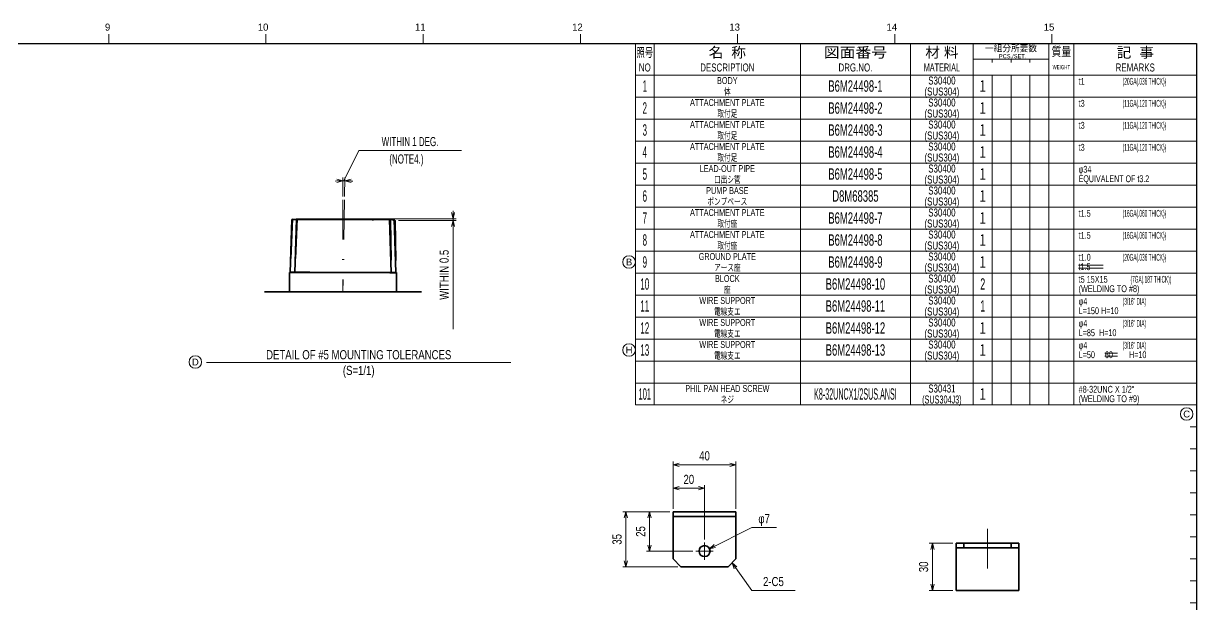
# Model space of a CAD drawing. Header units: millimetres. Extents: x 10 to 832, y 7 to 590.
# Drawn here: x 458.4 to 831.5, y 405.5 to 590.4 of the extents above; entities that cross this region are included whole.
import ezdxf
from ezdxf.enums import TextEntityAlignment as Align

# ---------------------------------------------------------------- set-up
doc = ezdxf.new("R2010")
doc.units = ezdxf.units.MM
doc.linetypes.add('DASHDOT', pattern=[25.3, 12.7, -6.3, 0, -6.3])
doc.linetypes.add('DIVIDE', pattern=[31.6, 12.7, -6.3, 0, -6.3, 0, -6.3])
for name, color, linetype in [('GR1_02', 7, 'Continuous'), ('GR1_16', 7, 'Continuous'), ('GR2_01', 7, 'Continuous'), ('GR2_05', 7, 'Continuous'), ('図面枠B6M', 7, 'Continuous'), ('表題、部品表_01', 7, 'Continuous'), ('表題、部品表_02', 7, 'Continuous'), ('表題、部品表_03', 7, 'Continuous')]:
    doc.layers.add(name, color=color, linetype=linetype)
doc.styles.add('HG丸ｺﾞｼｯｸM-PRO', font='')
doc.styles.get('HG丸ｺﾞｼｯｸM-PRO').set_extended_font_data('HG丸ｺﾞｼｯｸM-PRO')

# ---------------------------------------------------------------- blocks, each defined once
blk = doc.blocks.new('BLKF023')
at = {"layer": '図面枠B6M', "color": 4, "linetype": 'Continuous', "lineweight": 13}
for p, q in [((485.5, 587), (485.5, 584)), ((535.5, 587), (535.5, 584)), ((585.5, 587), (585.5, 584)), ((635.5, 587), (635.5, 584)), ((685.5, 587), (685.5, 584)), ((735.5, 587), (735.5, 584)), ((785.5, 587), (785.5, 584)), ((829.5, 567), (831.5, 567)), ((829.5, 560), (831.5, 560)), ((829.5, 553), (831.5, 553)), ((829.5, 546), (831.5, 546)), ((829.5, 539), (831.5, 539)), ((829.5, 532), (831.5, 532)), ((829.5, 525), (831.5, 525)), ((829.5, 518), (831.5, 518)), ((829.5, 511), (831.5, 511)), ((829.5, 504), (831.5, 504)), ((829.5, 497), (831.5, 497)), ((829.5, 490), (831.5, 490)), ((829.5, 483), (831.5, 483)), ((829.5, 476), (831.5, 476)), ((829.5, 469), (831.5, 469)), ((829.5, 462), (831.5, 462)), ((829.5, 455), (831.5, 455)), ((829.5, 448), (831.5, 448)), ((829.5, 441), (831.5, 441)), ((829.5, 434), (831.5, 434)), ((829.5, 427), (831.5, 427)), ((829.5, 420), (831.5, 420)), ((829.5, 413), (831.5, 413)), ((829.5, 406), (831.5, 406))]:
    blk.add_line(p, q, dxfattribs=at)
at = {"layer": '図面枠B6M', "color": 2, "linetype": 'Continuous', "lineweight": 25}
for p, q in [((35.5, 584), (831.5, 584)), ((831.5, 584), (831.5, 15))]:
    blk.add_line(p, q, dxfattribs=at)
at = {"layer": '図面枠B6M', "color": 4, "linetype": 'Continuous', "lineweight": 13, "style": 'HG丸ｺﾞｼｯｸM-PRO', "width": 1.003994}
for s, height, p in [('9', 2.25, (484.29, 587.45)), ('10', 2.255, (532.9, 587.45)), ('11', 2.255, (582.9, 587.45)), ('12', 2.255, (632.9, 587.45)), ('13', 2.255, (682.9, 587.45)), ('14', 2.255, (732.9, 587.45)), ('15', 2.255, (782.9, 587.45))]:
    blk.add_text(s, height=height, dxfattribs=at).set_placement(p, align=Align.BOTTOM_LEFT)
blk = doc.blocks.new('BLKF080')
at = {"layer": '表題、部品表_02', "color": 4, "linetype": 'Continuous', "lineweight": 13}
for p, q in [((653, 574), (653, 567)), ((653, 574), (831.5, 574)), ((659, 574), (659, 567)), ((705.5, 574), (705.5, 567)), ((740.5, 574), (740.5, 567)), ((760.5, 574), (760.5, 567)), ((766.5, 574), (766.5, 567)), ((772.5, 574), (772.5, 567)), ((778.5, 567), (778.5, 574)), ((784.5, 574), (784.5, 567)), ((792.5, 574), (792.5, 567)), ((831.5, 574), (831.5, 567)), ((653, 567), (831.5, 567))]:
    blk.add_line(p, q, dxfattribs=at)
blk = doc.blocks.new('BLKF082')
at = {"layer": '表題、部品表_02', "color": 4, "linetype": 'Continuous', "lineweight": 13}
for p, q in [((653, 567), (653, 560)), ((653, 567), (831.5, 567)), ((659, 567), (659, 560)), ((705.5, 567), (705.5, 560)), ((740.5, 567), (740.5, 560)), ((760.5, 567), (760.5, 560)), ((766.5, 567), (766.5, 560)), ((772.5, 567), (772.5, 560)), ((778.5, 560), (778.5, 567)), ((784.5, 567), (784.5, 560)), ((792.5, 567), (792.5, 560)), ((831.5, 567), (831.5, 560)), ((653, 560), (831.5, 560))]:
    blk.add_line(p, q, dxfattribs=at)
blk = doc.blocks.new('BLKF084')
at = {"layer": '表題、部品表_02', "color": 4, "linetype": 'Continuous', "lineweight": 13}
for p, q in [((653, 560), (653, 553)), ((653, 560), (831.5, 560)), ((659, 560), (659, 553)), ((705.5, 560), (705.5, 553)), ((740.5, 560), (740.5, 553)), ((760.5, 560), (760.5, 553)), ((766.5, 560), (766.5, 553)), ((772.5, 560), (772.5, 553)), ((778.5, 553), (778.5, 560)), ((784.5, 560), (784.5, 553)), ((792.5, 560), (792.5, 553)), ((831.5, 560), (831.5, 553)), ((653, 553), (831.5, 553))]:
    blk.add_line(p, q, dxfattribs=at)
blk = doc.blocks.new('BLKF086')
at = {"layer": '表題、部品表_02', "color": 4, "linetype": 'Continuous', "lineweight": 13}
for p, q in [((653, 553), (653, 546)), ((653, 553), (831.5, 553)), ((659, 553), (659, 546)), ((705.5, 553), (705.5, 546)), ((740.5, 553), (740.5, 546)), ((760.5, 553), (760.5, 546)), ((766.5, 553), (766.5, 546)), ((772.5, 553), (772.5, 546)), ((778.5, 546), (778.5, 553)), ((784.5, 553), (784.5, 546)), ((792.5, 553), (792.5, 546)), ((831.5, 553), (831.5, 546)), ((653, 546), (831.5, 546))]:
    blk.add_line(p, q, dxfattribs=at)
blk = doc.blocks.new('BLKF088')
at = {"layer": '表題、部品表_02', "color": 4, "linetype": 'Continuous', "lineweight": 13}
for p, q in [((653, 546), (653, 539)), ((653, 546), (831.5, 546)), ((659, 546), (659, 539)), ((705.5, 546), (705.5, 539)), ((740.5, 546), (740.5, 539)), ((760.5, 546), (760.5, 539)), ((766.5, 546), (766.5, 539)), ((772.5, 546), (772.5, 539)), ((778.5, 539), (778.5, 546)), ((784.5, 546), (784.5, 539)), ((792.5, 546), (792.5, 539)), ((831.5, 546), (831.5, 539)), ((653, 539), (831.5, 539))]:
    blk.add_line(p, q, dxfattribs=at)
blk = doc.blocks.new('BLKF090')
at = {"layer": '表題、部品表_02', "color": 4, "linetype": 'Continuous', "lineweight": 13}
for p, q in [((653, 539), (653, 532)), ((653, 539), (831.5, 539)), ((659, 539), (659, 532)), ((705.5, 539), (705.5, 532)), ((740.5, 539), (740.5, 532)), ((760.5, 539), (760.5, 532)), ((766.5, 539), (766.5, 532)), ((772.5, 539), (772.5, 532)), ((778.5, 532), (778.5, 539)), ((784.5, 539), (784.5, 532)), ((792.5, 539), (792.5, 532)), ((831.5, 539), (831.5, 532)), ((653, 532), (831.5, 532))]:
    blk.add_line(p, q, dxfattribs=at)
blk = doc.blocks.new('BLKF092')
at = {"layer": '表題、部品表_02', "color": 4, "linetype": 'Continuous', "lineweight": 13}
for p, q in [((653, 532), (653, 525)), ((653, 532), (831.5, 532)), ((659, 532), (659, 525)), ((705.5, 532), (705.5, 525)), ((740.5, 532), (740.5, 525)), ((760.5, 532), (760.5, 525)), ((766.5, 532), (766.5, 525)), ((772.5, 532), (772.5, 525)), ((778.5, 525), (778.5, 532)), ((784.5, 532), (784.5, 525)), ((792.5, 532), (792.5, 525)), ((831.5, 532), (831.5, 525)), ((653, 525), (831.5, 525))]:
    blk.add_line(p, q, dxfattribs=at)
blk = doc.blocks.new('BLKF094')
at = {"layer": '表題、部品表_02', "color": 4, "linetype": 'Continuous', "lineweight": 13}
for p, q in [((653, 525), (653, 518)), ((653, 525), (831.5, 525)), ((659, 525), (659, 518)), ((705.5, 525), (705.5, 518)), ((740.5, 525), (740.5, 518)), ((760.5, 525), (760.5, 518)), ((766.5, 525), (766.5, 518)), ((772.5, 525), (772.5, 518)), ((778.5, 518), (778.5, 525)), ((784.5, 525), (784.5, 518)), ((792.5, 525), (792.5, 518)), ((831.5, 525), (831.5, 518)), ((653, 518), (831.5, 518))]:
    blk.add_line(p, q, dxfattribs=at)
blk = doc.blocks.new('BLKF096')
at = {"layer": '表題、部品表_02', "color": 4, "linetype": 'Continuous', "lineweight": 13}
for p, q in [((653, 518), (653, 511)), ((653, 518), (831.5, 518)), ((659, 518), (659, 511)), ((705.5, 518), (705.5, 511)), ((740.5, 518), (740.5, 511)), ((760.5, 518), (760.5, 511)), ((766.5, 518), (766.5, 511)), ((772.5, 518), (772.5, 511)), ((778.5, 511), (778.5, 518)), ((784.5, 518), (784.5, 511)), ((792.5, 518), (792.5, 511)), ((831.5, 518), (831.5, 511)), ((653, 511), (831.5, 511))]:
    blk.add_line(p, q, dxfattribs=at)
blk = doc.blocks.new('BLKF098')
at = {"layer": '表題、部品表_02', "color": 4, "linetype": 'Continuous', "lineweight": 13}
for p, q in [((653, 511), (653, 504)), ((653, 511), (831.5, 511)), ((659, 511), (659, 504)), ((705.5, 511), (705.5, 504)), ((740.5, 511), (740.5, 504)), ((760.5, 511), (760.5, 504)), ((766.5, 511), (766.5, 504)), ((772.5, 511), (772.5, 504)), ((778.5, 504), (778.5, 511)), ((784.5, 511), (784.5, 504)), ((792.5, 511), (792.5, 504)), ((831.5, 511), (831.5, 504)), ((653, 504), (831.5, 504))]:
    blk.add_line(p, q, dxfattribs=at)
blk = doc.blocks.new('BLKF100')
at = {"layer": '表題、部品表_02', "color": 4, "linetype": 'Continuous', "lineweight": 13}
for p, q in [((653, 483), (653, 476)), ((653, 483), (831.5, 483)), ((659, 483), (659, 476)), ((705.5, 483), (705.5, 476)), ((740.5, 483), (740.5, 476)), ((760.5, 483), (760.5, 476)), ((766.5, 483), (766.5, 476)), ((772.5, 483), (772.5, 476)), ((778.5, 476), (778.5, 483)), ((784.5, 483), (784.5, 476)), ((792.5, 483), (792.5, 476)), ((831.5, 483), (831.5, 476)), ((653, 476), (831.5, 476))]:
    blk.add_line(p, q, dxfattribs=at)
blk = doc.blocks.new('BLKF102')
at = {"layer": '表題、部品表_02', "color": 4, "linetype": 'Continuous', "lineweight": 13}
for p, q in [((653, 476), (653, 469)), ((653, 476), (831.5, 476)), ((659, 476), (659, 469)), ((705.5, 476), (705.5, 469)), ((740.5, 476), (740.5, 469)), ((760.5, 476), (760.5, 469)), ((766.5, 476), (766.5, 469)), ((772.5, 476), (772.5, 469)), ((778.5, 469), (778.5, 476)), ((784.5, 476), (784.5, 469)), ((792.5, 476), (792.5, 469)), ((831.5, 476), (831.5, 469)), ((653, 469), (831.5, 469))]:
    blk.add_line(p, q, dxfattribs=at)
blk = doc.blocks.new('BLKF105')
at = {"layer": 'GR1_02', "color": 3, "linetype": 'Continuous', "lineweight": 35}
for p, q in [((665, 435), (665, 420)), ((665, 435), (685, 435)), ((665, 433.5), (685, 433.5)), ((685, 435), (685, 420)), ((667.5, 417.5), (665, 420)), ((685, 420), (682.5, 417.5)), ((667.5, 417.5), (682.5, 417.5))]:
    blk.add_line(p, q, dxfattribs=at)
at = {"layer": 'GR1_02', "color": 4, "linetype": 'DASHDOT', "lineweight": 13}
for p, q in [((677.75, 422.5), (672.25, 422.5)), ((675, 425.25), (675, 419.75))]:
    blk.add_line(p, q, dxfattribs=at)
at = {"layer": 'GR1_02', "color": 3, "linetype": 'Continuous', "lineweight": 35}
blk.add_circle((675, 422.5), 1.75, dxfattribs=at)
blk = doc.blocks.new('FXTIP_ARROW_S')
at = {"color": 0, "linetype": 'Continuous', "lineweight": -2}
for q in [(-1, 0), (-0.97, 0.26), (-0.97, -0.26)]:
    blk.add_line((0, 0), q, dxfattribs=at)
blk = doc.blocks.new('FXTIP_ARROW_E')
at = {"color": 0, "linetype": 'Continuous', "lineweight": -2}
for q in [(-1, 0), (-0.97, 0.26), (-0.97, -0.26)]:
    blk.add_line((0, 0), q, dxfattribs=at)
blk = doc.blocks.new('BLKF108')
at = {"layer": 'GR1_02', "color": 4, "linetype": 'DASHDOT', "lineweight": 13}
blk.add_line((765, 416.96), (765, 429.55), dxfattribs=at)
at = {"layer": 'GR1_02', "color": 3, "linetype": 'Continuous', "lineweight": 35}
for p, q in [((755, 425), (755, 410)), ((755, 425), (775, 425)), ((755, 423.5), (775, 423.5)), ((757.5, 425), (757.5, 423.5)), ((772.5, 425), (772.5, 423.5)), ((775, 425), (775, 410)), ((755, 410), (775, 410))]:
    blk.add_line(p, q, dxfattribs=at)
blk = doc.blocks.new('BLKF113')
at = {"layer": '表題、部品表_02', "color": 4, "linetype": 'Continuous', "lineweight": 13}
for p, q in [((653, 504), (653, 497)), ((653, 504), (831.5, 504)), ((659, 504), (659, 497)), ((705.5, 504), (705.5, 497)), ((740.5, 504), (740.5, 497)), ((760.5, 504), (760.5, 497)), ((766.5, 504), (766.5, 497)), ((772.5, 504), (772.5, 497)), ((778.5, 497), (778.5, 504)), ((784.5, 504), (784.5, 497)), ((792.5, 504), (792.5, 497)), ((831.5, 504), (831.5, 497)), ((653, 497), (831.5, 497))]:
    blk.add_line(p, q, dxfattribs=at)
blk = doc.blocks.new('BLKF115')
at = {"layer": '表題、部品表_02', "color": 4, "linetype": 'Continuous', "lineweight": 13}
for p, q in [((653, 497), (653, 490)), ((653, 497), (831.5, 497)), ((659, 497), (659, 490)), ((705.5, 497), (705.5, 490)), ((740.5, 497), (740.5, 490)), ((760.5, 497), (760.5, 490)), ((766.5, 497), (766.5, 490)), ((772.5, 497), (772.5, 490)), ((778.5, 490), (778.5, 497)), ((784.5, 497), (784.5, 490)), ((792.5, 497), (792.5, 490)), ((831.5, 497), (831.5, 490)), ((653, 490), (831.5, 490))]:
    blk.add_line(p, q, dxfattribs=at)
blk = doc.blocks.new('BLKF117')
at = {"layer": '表題、部品表_02', "color": 4, "linetype": 'Continuous', "lineweight": 13}
for p, q in [((653, 490), (653, 483)), ((653, 490), (831.5, 490)), ((659, 490), (659, 483)), ((705.5, 490), (705.5, 483)), ((740.5, 490), (740.5, 483)), ((760.5, 490), (760.5, 483)), ((766.5, 490), (766.5, 483)), ((772.5, 490), (772.5, 483)), ((778.5, 483), (778.5, 490)), ((784.5, 490), (784.5, 483)), ((792.5, 490), (792.5, 483)), ((831.5, 490), (831.5, 483)), ((653, 483), (831.5, 483))]:
    blk.add_line(p, q, dxfattribs=at)
blk = doc.blocks.new('BLKF126')
at = {"layer": '表題、部品表_01', "color": 4, "linetype": 'Continuous', "lineweight": 13}
for p, q in [((653, 584), (653, 574)), ((653, 584), (831.5, 584)), ((659, 584), (659, 574)), ((705.5, 584), (705.5, 574)), ((740.5, 584), (740.5, 574)), ((760.5, 584), (760.5, 574)), ((784.5, 584), (784.5, 574)), ((792.5, 584), (792.5, 574)), ((831.5, 584), (831.5, 574)), ((760.5, 579), (784.5, 579)), ((766.5, 578), (766.5, 579)), ((772.5, 579), (772.5, 578)), ((778.5, 579), (778.5, 578)), ((653, 574), (831.5, 574))]:
    blk.add_line(p, q, dxfattribs=at)
at = {"layer": '表題、部品表_01', "color": 3, "linetype": 'Continuous', "lineweight": 35, "style": 'HG丸ｺﾞｼｯｸM-PRO'}
for s, height, width, p in [('照号', 2.909, 0.651535, (656, 581.2)), ('名  称', 3.273, 1.042426, (682.25, 581.2)), ('図面番号', 3.273, 1.127518, (723, 581.2)), ('材 料', 3.273, 1.042439, (750.5, 581.2)), ('一組分所要数', 2.036, 0.966638, (772.5, 582.5)), ('質量', 2.909, 0.781842, (788.5, 581.5)), ('記  事', 3.273, 1.042426, (812, 581.2)), ('PCS./SET.', 1.309, 0.862935, (773, 580)), ('NO', 2.545, 0.740841, (656, 576.4)), ('DESCRIPTION', 2.5455, 0.741365, (682.25, 576.4)), ('DRG.NO.', 2.545, 0.741189, (723, 576.4)), ('MATERIAL', 2.545, 0.594756, (750.5, 576.4)), ('WEIGHT', 1.309, 0.635507, (788.5, 576.5)), ('REMARKS', 2.545, 0.742803, (812, 576.4))]:
    blk.add_text(s, height=height, dxfattribs=dict(at, width=width)).set_placement(p, align=Align.MIDDLE_CENTER)
blk = doc.blocks.new('BLKF125')
at = {"layer": '表題、部品表_01', "color": 3, "linetype": 'Continuous', "lineweight": 13}
blk.add_blockref('BLKF126', (0, 0), dxfattribs=at)
blk = doc.blocks.new('BLKF174')
at = {"layer": 'GR2_05', "color": 4, "linetype": 'Continuous', "lineweight": 13}
blk.add_circle((651, 514.5), 2, dxfattribs=at)
at = {"layer": 'GR2_05', "color": 4, "linetype": 'Continuous', "lineweight": 13, "style": 'HG丸ｺﾞｼｯｸM-PRO', "width": 1.04272}
blk.add_text('B', height=2.18, dxfattribs=at).set_placement((651, 514.5), align=Align.MIDDLE_CENTER)
blk = doc.blocks.new('BLKF178')
at = {"layer": 'GR2_05', "color": 4, "linetype": 'Continuous', "lineweight": 13}
blk.add_circle((828.36, 466.13), 2, dxfattribs=at)
at = {"layer": 'GR2_05', "color": 4, "linetype": 'Continuous', "lineweight": 13, "style": 'HG丸ｺﾞｼｯｸM-PRO', "width": 1.042931}
blk.add_text('C', height=2.18, dxfattribs=at).set_placement((828.36, 466.13), align=Align.MIDDLE_CENTER)
blk = doc.blocks.new('BLKF190')
at = {"layer": 'GR2_01', "color": 4, "linetype": 'DASHDOT', "lineweight": 13}
blk.add_line((560, 534.32), (560, 505), dxfattribs=at)
at = {"layer": 'GR2_01', "color": 3, "linetype": 'Continuous', "lineweight": 35}
for p, q in [((543.7, 528), (543.18, 511.21)), ((543.7, 528), (576.3, 528)), ((545.18, 528), (544.65, 511.21)), ((574.82, 528), (575.35, 511.21)), ((576.3, 528), (576.82, 511.21)), ((543, 505), (543, 511.21)), ((543, 511.21), (577, 511.21)), ((577, 505), (577, 511.21))]:
    blk.add_line(p, q, dxfattribs=at)
blk = doc.blocks.new('BLKF191')
at = {"layer": 'GR2_01', "color": 4, "linetype": 'DASHDOT', "lineweight": 13}
blk.add_line((560.51, 534.31), (560, 505), dxfattribs=at)
at = {"layer": 'GR2_01', "color": 4, "linetype": 'DIVIDE', "lineweight": 13}
for p, q in [((544.1, 528.28), (543.29, 511.5)), ((544.1, 528.28), (576.7, 527.71)), ((545.58, 528.26), (544.77, 511.48)), ((575.22, 527.74), (575.45, 510.94)), ((576.7, 527.71), (576.93, 510.92)), ((543, 505), (543.11, 511.51)), ((543.11, 511.51), (577.11, 510.91)), ((577, 505), (577.11, 510.91))]:
    blk.add_line(p, q, dxfattribs=at)
blk = doc.blocks.new('BLKF199')
at = {"layer": 'GR2_05', "color": 4, "linetype": 'Continuous', "lineweight": 13}
blk.add_circle((513.04, 482.67), 2, dxfattribs=at)
at = {"layer": 'GR2_05', "color": 4, "linetype": 'Continuous', "lineweight": 13, "style": 'HG丸ｺﾞｼｯｸM-PRO', "width": 1.042833}
blk.add_text('D', height=2.18, dxfattribs=at).set_placement((513.04, 482.67), align=Align.MIDDLE_CENTER)
blk = doc.blocks.new('BLKF238')
at = {"layer": 'GR2_05', "color": 4, "linetype": 'Continuous', "lineweight": 13}
blk.add_circle((651, 486.5), 2, dxfattribs=at)
at = {"layer": 'GR2_05', "color": 4, "linetype": 'Continuous', "lineweight": 13, "style": 'HG丸ｺﾞｼｯｸM-PRO', "width": 1.042153}
blk.add_text('H', height=2.18, dxfattribs=at).set_placement((651, 486.5), align=Align.MIDDLE_CENTER)

msp = doc.modelspace()

# ---------------------------------------------------------------- linework, layer by layer
at = {"layer": 'GR1_16', "color": 4, "linetype": 'Continuous', "lineweight": 13}
for p, q in [((665, 436), (665, 451)), ((665, 450), (685, 450)), ((685, 436), (685, 451)), ((665, 436), (665, 443.5)), ((665, 442.5), (675, 442.5)), ((675, 426.25), (675, 443.5)), ((664, 435), (649, 435)), ((650, 417.5), (650, 435)), ((664, 435), (656.5, 435)), ((657.5, 422.5), (657.5, 435)), ((676.57, 423.28), (690, 430)), ((690, 430), (697.92, 430)), ((671.25, 422.5), (656.5, 422.5)), ((754, 425), (746.5, 425)), ((747.5, 410), (747.5, 425)), ((683.75, 418.75), (690, 410)), ((666.5, 417.5), (649, 417.5)), ((690, 410), (703.84, 410)), ((754, 410), (746.5, 410))]:
    msp.add_line(p, q, dxfattribs=at)
at = {"layer": 'GR2_01', "color": 4, "linetype": 'Continuous', "lineweight": 13}
for p, q in [((560.31, 540.35), (565, 550)), ((565, 550), (597.65, 550)), ((560, 535.32), (560, 541.36)), ((560.53, 535.31), (560.63, 541.35)), ((595, 528.28), (595, 530.78)), ((545.1, 528.28), (596, 528.28)), ((577.7, 527.71), (596, 527.71)), ((595, 527.71), (595, 528.28)), ((595, 493.15), (595, 527.71)), ((516.64, 482.5), (613.36, 482.5))]:
    msp.add_line(p, q, dxfattribs=at)
at = {"layer": 'GR2_01', "color": 3, "linetype": 'Continuous', "lineweight": 35}
msp.add_line((535, 505), (585, 505), dxfattribs=at)
at = {"layer": 'GR2_01', "color": 4, "linetype": 'Continuous', "lineweight": 13}
for start, end in [(90, 94.0548), (89, 90), (84.9452, 89)]:
    msp.add_arc((560, 505), 35.36, start, end, dxfattribs=at)
at = {"layer": 'GR2_05', "color": 4, "linetype": 'Continuous', "lineweight": 13}
for p, q in [((793.92, 513.5), (801.84, 513.5)), ((793.92, 512.5), (801.84, 512.5)), ((802.34, 485.5), (806.31, 485.5)), ((802.34, 484.5), (806.31, 484.5))]:
    msp.add_line(p, q, dxfattribs=at)

# ---------------------------------------------------------------- block references
at = {"layer": 'GR1_02', "color": 3, "linetype": 'Continuous', "lineweight": 35}
for name in ['BLKF105', 'BLKF108']:
    msp.add_blockref(name, (0, 0), dxfattribs=at)
at = {"layer": 'GR1_16', "color": 4, "linetype": 'Continuous', "lineweight": 13, "xscale": 2, "yscale": 2}
for name, p, rotation in [('FXTIP_ARROW_S', (665, 450), 180), ('FXTIP_ARROW_E', (685, 450), 360), ('FXTIP_ARROW_S', (665, 442.5), 180), ('FXTIP_ARROW_E', (675, 442.5), 360), ('FXTIP_ARROW_E', (650, 435), 90), ('FXTIP_ARROW_E', (657.5, 435), 90), ('FXTIP_ARROW_S', (657.5, 422.5), 270), ('FXTIP_ARROW_S', (676.57, 423.28), 206.565051177078), ('FXTIP_ARROW_E', (747.5, 425), 90), ('FXTIP_ARROW_S', (650, 417.5), 270), ('FXTIP_ARROW_S', (683.75, 418.75), 125.5376777919744), ('FXTIP_ARROW_S', (747.5, 410), 270)]:
    msp.add_blockref(name, p, dxfattribs=dict(at, rotation=rotation))
at = {"layer": 'GR2_01', "color": 4, "linetype": 'Continuous', "lineweight": 13, "xscale": 2, "yscale": 2}
msp.add_blockref('FXTIP_ARROW_E', (560, 540.36), dxfattribs=at)
for name, p, rotation in [('FXTIP_ARROW_S', (560.62, 540.35), 178.9999999999999), ('FXTIP_ARROW_S', (595, 528.28), 270), ('FXTIP_ARROW_E', (595, 527.71), 90)]:
    msp.add_blockref(name, p, dxfattribs=dict(at, rotation=rotation))
at = {"layer": 'GR2_01', "color": 3, "linetype": 'Continuous', "lineweight": 35}
msp.add_blockref('BLKF190', (0, 0), dxfattribs=at)
at = {"layer": 'GR2_01', "color": 4, "linetype": 'DIVIDE', "lineweight": 13}
msp.add_blockref('BLKF191', (0, 0), dxfattribs=at)
at = {"layer": 'GR2_05', "color": 4, "linetype": 'Continuous', "lineweight": 13}
for name in ['BLKF174', 'BLKF238', 'BLKF199', 'BLKF178']:
    msp.add_blockref(name, (0, 0), dxfattribs=at)
at = {"layer": '図面枠B6M', "color": 4, "linetype": 'Continuous', "lineweight": 13}
msp.add_blockref('BLKF023', (0, 0), dxfattribs=at)
at = {"layer": '表題、部品表_01', "color": 3, "linetype": 'Continuous', "lineweight": 13}
msp.add_blockref('BLKF125', (0, 0), dxfattribs=at)
at = {"layer": '表題、部品表_02', "color": 4, "linetype": 'Continuous', "lineweight": 13}
for name in ['BLKF080', 'BLKF082', 'BLKF084', 'BLKF086', 'BLKF088', 'BLKF090', 'BLKF092', 'BLKF094', 'BLKF096', 'BLKF098', 'BLKF113', 'BLKF115', 'BLKF117', 'BLKF100', 'BLKF102']:
    msp.add_blockref(name, (0, 0), dxfattribs=at)

# ---------------------------------------------------------------- texts
at = {"layer": 'GR1_16', "color": 3, "linetype": 'Continuous', "lineweight": 35, "style": 'HG丸ｺﾞｼｯｸM-PRO', "width": 0.784542}
for s, rotation, p in [('40', 0, (675, 450.5)), ('20', 0, (670, 443)), ('25', 90, (657, 428.75)), ('35', 90, (649.5, 426.25)), ('30', 90, (747, 417.5))]:
    msp.add_text(s, height=2.909, rotation=rotation, dxfattribs=at).set_placement(p, align=Align.BOTTOM_CENTER)
at = {"layer": 'GR1_16', "color": 3, "linetype": 'Continuous', "lineweight": 35, "style": 'HG丸ｺﾞｼｯｸM-PRO'}
for s, width, p in [('φ7', 0.782992, (693.96, 430.5)), ('2-C5', 0.783285, (696.92, 410.5))]:
    msp.add_text(s, height=2.909, dxfattribs=dict(at, width=width)).set_placement(p, align=Align.BOTTOM_CENTER)
at = {"layer": 'GR2_01', "color": 3, "linetype": 'Continuous', "lineweight": 35, "style": 'HG丸ｺﾞｼｯｸM-PRO'}
for s, height, rotation, width, p in [('WITHIN 1 DEG.', 2.9091, 0, 0.652022, (581.32, 550.5)), ('WITHIN 0.5', 2.909, 90, 0.783373, (594.5, 510.43))]:
    msp.add_text(s, height=height, rotation=rotation, dxfattribs=dict(at, width=width)).set_placement(p, align=Align.BOTTOM_CENTER)
for s, height, width, p in [('(NOTE4.)', 2.909, 0.652266, (580.17, 547.28)), ('DETAIL OF #5 MOUNTING TOLERANCES', 2.9091, 0.783183, (565, 485)), ('(S=1/1)', 2.909, 0.782722, (565, 480))]:
    msp.add_text(s, height=height, dxfattribs=dict(at, width=width)).set_placement(p, align=Align.MIDDLE_CENTER)
at = {"layer": 'GR2_05', "color": 3, "linetype": 'Continuous', "lineweight": 35, "style": 'HG丸ｺﾞｼｯｸM-PRO'}
for s, width, p in [('t1.5', 0.690457, (793.92, 513)), ('60', 0.691275, (802.34, 485))]:
    msp.add_text(s, height=2.182, dxfattribs=dict(at, width=width)).set_placement(p, align=Align.MIDDLE_LEFT)
at = {"layer": '表題、部品表_03', "color": 3, "linetype": 'Continuous', "lineweight": 35, "style": 'HG丸ｺﾞｼｯｸM-PRO'}
for s, height, width, p in [('1', 3.64, 0.521199, (656, 570.5)), ('BODY', 2.182, 0.693212, (682.25, 572.25)), ('B6M24498-1', 3.636, 0.619572, (723, 570.5)), ('S30400', 2.545, 0.740904, (750.5, 572.25)), ('１', 3.64, 0.578238, (763.5, 570.5)), ('体', 2.18, 0.692256, (682.25, 568.75)), ('(SUS304)', 2.545, 0.740651, (750.5, 568.75)), ('2', 3.64, 0.521199, (656, 563.5)), ('ATTACHMENT PLATE', 2.1818, 0.692933, (682.25, 565.25)), ('B6M24498-2', 3.636, 0.619572, (723, 563.5)), ('S30400', 2.545, 0.740904, (750.5, 565.25)), ('１', 3.64, 0.578238, (763.5, 563.5)), ('取付足', 2.182, 0.692256, (682.25, 561.75)), ('(SUS304)', 2.545, 0.740651, (750.5, 561.75)), ('3', 3.64, 0.521199, (656, 556.5)), ('ATTACHMENT PLATE', 2.1818, 0.692933, (682.25, 558.25)), ('取付足', 2.182, 0.692256, (682.25, 554.75)), ('B6M24498-3', 3.636, 0.619572, (723, 556.5)), ('(SUS304)', 2.545, 0.740651, (750.5, 554.75)), ('S30400', 2.545, 0.740904, (750.5, 558.25)), ('１', 3.64, 0.578238, (763.5, 556.5)), ('ATTACHMENT PLATE', 2.1818, 0.692933, (682.25, 551.25)), ('S30400', 2.545, 0.740904, (750.5, 551.25)), ('4', 3.64, 0.521199, (656, 549.5)), ('取付足', 2.182, 0.692256, (682.25, 547.75)), ('B6M24498-4', 3.636, 0.619572, (723, 549.5)), ('(SUS304)', 2.545, 0.740651, (750.5, 547.75)), ('１', 3.64, 0.578238, (763.5, 549.5)), ('LEAD-OUT PIPE', 2.1818, 0.692193, (682.25, 544.25)), ('S30400', 2.545, 0.740904, (750.5, 544.25)), ('5', 3.64, 0.521199, (656, 542.5)), ('口出シ管', 2.182, 0.692256, (682.25, 540.75)), ('B6M24498-5', 3.636, 0.619572, (723, 542.5)), ('(SUS304)', 2.545, 0.740651, (750.5, 540.75)), ('１', 3.64, 0.578238, (763.5, 542.5)), ('6', 3.64, 0.521199, (656, 535.5)), ('PUMP BASE', 2.182, 0.691947, (682.25, 537.25)), ('D8M68385', 3.636, 0.619412, (723, 535.5)), ('S30400', 2.545, 0.740904, (750.5, 537.25)), ('１', 3.64, 0.578238, (763.5, 535.5)), ('ポンプベース', 2.182, 0.692256, (682.25, 533.75)), ('(SUS304)', 2.545, 0.740651, (750.5, 533.75)), ('7', 3.64, 0.521199, (656, 528.5)), ('ATTACHMENT PLATE', 2.1818, 0.692933, (682.25, 530.25)), ('B6M24498-7', 3.636, 0.619572, (723, 528.5)), ('S30400', 2.545, 0.740904, (750.5, 530.25)), ('１', 3.64, 0.578238, (763.5, 528.5)), ('取付座', 2.182, 0.692256, (682.25, 526.75)), ('(SUS304)', 2.545, 0.740651, (750.5, 526.75)), ('8', 3.64, 0.521199, (656, 521.5)), ('ATTACHMENT PLATE', 2.1818, 0.692933, (682.25, 523.25)), ('B6M24498-8', 3.636, 0.619572, (723, 521.5)), ('S30400', 2.545, 0.740904, (750.5, 523.25)), ('１', 3.64, 0.578238, (763.5, 521.5)), ('取付座', 2.182, 0.692256, (682.25, 519.75)), ('(SUS304)', 2.545, 0.740651, (750.5, 519.75)), ('9', 3.64, 0.521199, (656, 514.5)), ('GROUND PLATE', 2.1818, 0.69201, (682.25, 516.25)), ('B6M24498-9', 3.636, 0.619572, (723, 514.5)), ('S30400', 2.545, 0.740904, (750.5, 516.25)), ('１', 3.64, 0.578238, (763.5, 514.5)), ('アース座', 2.182, 0.692256, (682.25, 512.75)), ('(SUS304)', 2.545, 0.740651, (750.5, 512.75)), ('10', 3.636, 0.521199, (656, 507.5)), ('BLOCK', 2.182, 0.693284, (682.25, 509.25)), ('B6M24498-10', 3.6364, 0.619606, (723, 507.5)), ('S30400', 2.545, 0.740904, (750.5, 509.25)), ('2', 3.64, 0.576062, (763.5, 507.5)), ('座', 2.18, 0.692256, (682.25, 505.75)), ('(SUS304)', 2.545, 0.740651, (750.5, 505.75)), ('11', 3.636, 0.521199, (656, 500.5)), ('WIRE SUPPORT', 2.1818, 0.691856, (682.25, 502.25)), ('電線支エ', 2.182, 0.692256, (682.25, 498.75)), ('B6M24498-11', 3.6364, 0.619606, (723, 500.5)), ('(SUS304)', 2.545, 0.740651, (750.5, 498.75)), ('S30400', 2.545, 0.740904, (750.5, 502.25)), ('1', 3.64, 0.576062, (763.5, 500.5)), ('WIRE SUPPORT', 2.1818, 0.691856, (682.25, 495.25)), ('S30400', 2.545, 0.740904, (750.5, 495.25)), ('12', 3.636, 0.521199, (656, 493.5)), ('電線支エ', 2.182, 0.692256, (682.25, 491.75)), ('B6M24498-12', 3.6364, 0.619606, (723, 493.5)), ('(SUS304)', 2.545, 0.740651, (750.5, 491.75)), ('１', 3.64, 0.578238, (763.5, 493.5)), ('WIRE SUPPORT', 2.1818, 0.691856, (682.25, 488.25)), ('S30400', 2.545, 0.740904, (750.5, 488.25)), ('13', 3.636, 0.521199, (656, 486.5)), ('電線支エ', 2.182, 0.692256, (682.25, 484.75)), ('B6M24498-13', 3.6364, 0.619606, (723, 486.5)), ('(SUS304)', 2.545, 0.740651, (750.5, 484.75)), ('１', 3.64, 0.578238, (763.5, 486.5)), ('101', 3.636, 0.389528, (656, 472.5)), ('PHIL PAN HEAD SCREW', 2.1818, 0.691725, (682.25, 474.25)), ('K8-32UNCX1/2SUS.ANSI', 3.6364, 0.374423, (723, 472.5)), ('S30431', 2.545, 0.740904, (750.5, 474.25)), ('１', 3.64, 0.578238, (763.5, 472.5)), ('ネジ', 2.182, 0.692256, (682.25, 470.75)), ('(SUS304J3)', 2.545, 0.593559, (750.5, 470.75))]:
    msp.add_text(s, height=height, dxfattribs=dict(at, width=width)).set_placement(p, align=Align.MIDDLE_CENTER)
for s, height, width, p in [('t1', 2.182, 0.690261, (794, 572)), ('(20GA(.036 THICK))', 2.1818, 0.416535, (808, 572)), ('t3', 2.182, 0.690261, (794, 565)), ('(11GA(.120 THICK))', 2.1818, 0.416535, (808, 565)), ('t3', 2.182, 0.690261, (794, 558)), ('(11GA(.120 THICK))', 2.1818, 0.416535, (808, 558)), ('t3', 2.182, 0.690261, (794, 551)), ('(11GA(.120 THICK))', 2.1818, 0.416535, (808, 551)), ('φ34', 2.182, 0.69167, (794, 544)), ('EQUIVALENT OF t3.2', 2.1818, 0.618788, (794, 541)), ('t1.5', 2.182, 0.690457, (794, 530)), ('(16GA(.060 THICK))', 2.1818, 0.416535, (808, 530)), ('t1.5', 2.182, 0.690457, (794, 523)), ('(16GA(.060 THICK))', 2.1818, 0.416535, (808, 523)), ('t1.0', 2.182, 0.690457, (794, 516)), ('(20GA(.036 THICK))', 2.1818, 0.416535, (808, 516)), ('t5 15X15', 2.182, 0.691267, (794, 509)), ('(7GA(.187 THICK))', 2.1818, 0.416504, (810.5, 509)), ('(WELDING TO #8)', 2.1818, 0.691858, (794, 506)), ('φ4', 2.182, 0.691838, (794, 502)), ('L=150 H=10', 2.182, 0.691329, (794, 499)), ('(3/16" DIA)', 2.1818, 0.416548, (808, 502)), ('φ4', 2.182, 0.691838, (794, 495)), ('L=85  H=10', 2.182, 0.691084, (794, 492)), ('(3/16" DIA)', 2.1818, 0.416548, (808, 495)), ('φ4', 2.182, 0.691838, (794, 488)), ('(3/16" DIA)', 2.1818, 0.416548, (808, 488)), ('L=50', 2.182, 0.691849, (794, 485)), ('H=10', 2.182, 0.691401, (810, 485)), ('#8-32UNC X 1/2"', 2.1818, 0.691811, (794, 474)), ('(WELDING TO #9)', 2.1818, 0.691858, (794, 471))]:
    msp.add_text(s, height=height, dxfattribs=dict(at, width=width)).set_placement(p, align=Align.MIDDLE_LEFT)

doc.saveas('drawing.dxf')
